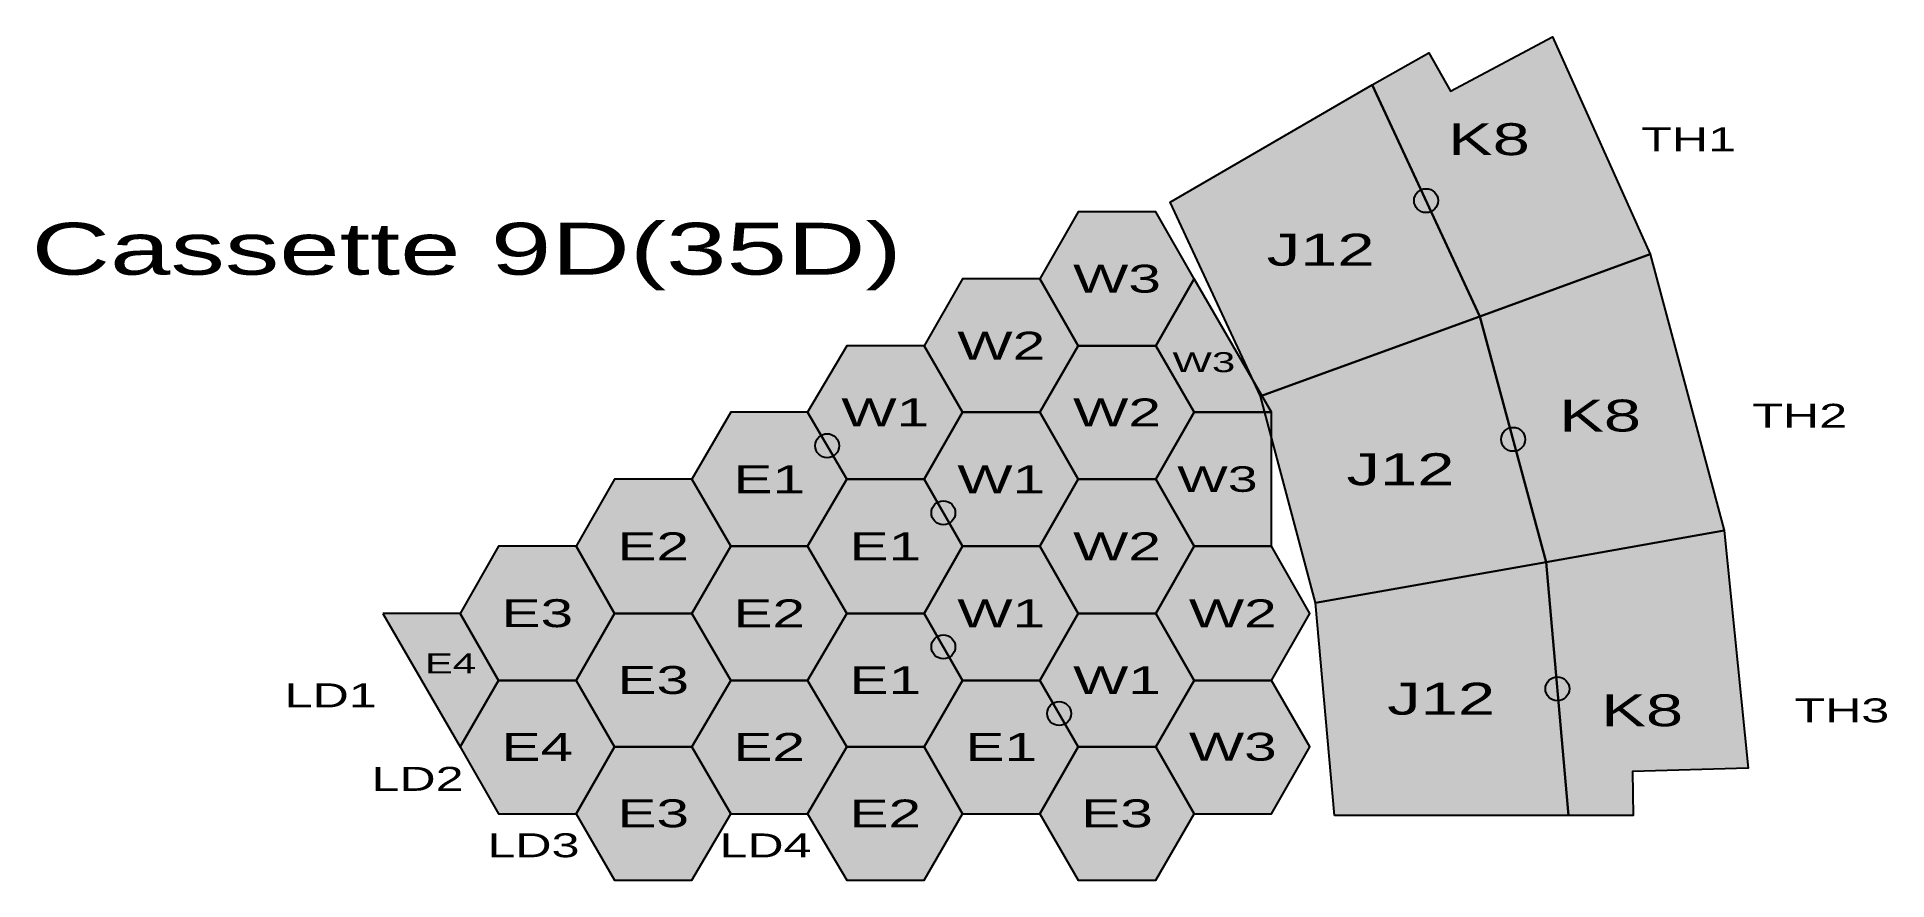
# Model space of a CAD drawing. Header units: metres. Extents: x -88 to 2229, y -81 to 975.
import ezdxf

# ---------------------------------------------------------------- set-up
doc = ezdxf.new("R2010")
doc.units = ezdxf.units.M
for name, color, linetype in [('ENGINES', 7, 'Continuous'), ('SHAPES', 7, 'Continuous'), ('TEXT', 7, 'Continuous')]:
    doc.layers.add(name, color=color, linetype=linetype)
doc.styles.add('BoldStyle', font='arial.ttf', dxfattribs={"width": 1.5})

msp = doc.modelspace()

# ---------------------------------------------------------------- hatches: boundary and pattern name
h = msp.add_hatch(color=122)
h.dxf.hatch_style = 1
h.paths.add_polyline_path([(1719, 625), (1584, 915), (1655, 955), (1682, 907), (1810, 975), (1932, 703)])
h = msp.add_hatch(color=122)
h.dxf.hatch_style = 1
h.paths.add_polyline_path([(1444, 525), (1331, 768), (1584, 915), (1719, 625)])
h = msp.add_hatch(color=244)
h.dxf.hatch_style = 1
edge = h.paths.add_edge_path()
edge.add_arc((1651.5, 770), 15, 0, 360)
h = msp.add_hatch(color=32)
h.dxf.hatch_style = 1
h.paths.add_polyline_path([(1168, 672), (1216, 588), (1313, 588), (1361, 672), (1313, 756), (1216, 756)])
h = msp.add_hatch(color=82)
h.dxf.hatch_style = 1
h.paths.add_polyline_path([(1802, 317), (1719, 625), (1932, 703), (2025, 357)])
h = msp.add_hatch(color=32)
h.dxf.hatch_style = 1
h.paths.add_polyline_path([(1023, 588), (1071, 505), (1168, 505), (1216, 588), (1168, 672), (1071, 672)])
h = msp.add_hatch(color=152)
h.dxf.hatch_style = 1
h.paths.add_polyline_path([(1458, 505), (1361, 672), (1313, 588), (1361, 505)])
h = msp.add_hatch(color=82)
h.dxf.hatch_style = 1
h.paths.add_polyline_path([(1513, 266), (1444, 525), (1719, 625), (1802, 317)])
h = msp.add_hatch(color=32)
h.dxf.hatch_style = 1
h.paths.add_polyline_path([(877, 505), (926, 421), (1023, 421), (1071, 505), (1023, 588), (926, 588)])
h = msp.add_hatch(color=152)
h.dxf.hatch_style = 1
h.paths.add_polyline_path([(1168, 505), (1216, 421), (1313, 421), (1361, 505), (1313, 588), (1216, 588)])
h = msp.add_hatch(color=32)
h.dxf.hatch_style = 1
h.paths.add_polyline_path([(732, 421), (781, 337), (877, 337), (926, 421), (877, 505), (781, 505)])
h = msp.add_hatch(color=152)
h.dxf.hatch_style = 1
h.paths.add_polyline_path([(1023, 421), (1071, 337), (1168, 337), (1216, 421), (1168, 505), (1071, 505)])
h = msp.add_hatch(color=202)
h.dxf.hatch_style = 1
h.paths.add_polyline_path([(1458, 337), (1458, 505), (1361, 505), (1313, 421), (1361, 337)])
h = msp.add_hatch(color=244)
h.dxf.hatch_style = 1
edge = h.paths.add_edge_path()
edge.add_arc((901.5, 463), 15, 0, 360)
h = msp.add_hatch(color=244)
h.dxf.hatch_style = 1
edge = h.paths.add_edge_path()
edge.add_arc((1760.5, 471), 15, 0, 360)
h = msp.add_hatch(color=32)
h.dxf.hatch_style = 1
h.paths.add_polyline_path([(587, 337), (635, 253), (732, 253), (781, 337), (732, 421), (635, 421)])
h = msp.add_hatch(color=152)
h.dxf.hatch_style = 1
h.paths.add_polyline_path([(877, 337), (926, 253), (1023, 253), (1071, 337), (1023, 421), (926, 421)])
h = msp.add_hatch(color=202)
h.dxf.hatch_style = 1
h.paths.add_polyline_path([(1168, 337), (1216, 253), (1313, 253), (1361, 337), (1313, 421), (1216, 421)])
h = msp.add_hatch(color=244)
h.dxf.hatch_style = 1
edge = h.paths.add_edge_path()
edge.add_arc((1047, 379), 15, 0, 360)
h = msp.add_hatch(color=42)
h.dxf.hatch_style = 1
h.paths.add_polyline_path([(1830, 0), (1802, 317), (2025, 357), (2055, 59), (1910, 55), (1911, 0)])
h = msp.add_hatch(color=32)
h.dxf.hatch_style = 1
h.paths.add_polyline_path([(442, 253), (490, 169), (587, 169), (635, 253), (587, 337), (490, 337)])
h = msp.add_hatch(color=152)
h.dxf.hatch_style = 1
h.paths.add_polyline_path([(732, 253), (781, 169), (877, 169), (926, 253), (877, 337), (781, 337)])
h = msp.add_hatch(color=202)
h.dxf.hatch_style = 1
h.paths.add_polyline_path([(1023, 253), (1071, 169), (1168, 169), (1216, 253), (1168, 337), (1071, 337)])
h = msp.add_hatch(color=222)
h.dxf.hatch_style = 1
h.paths.add_polyline_path([(1313, 253), (1361, 169), (1458, 169), (1506, 253), (1458, 337), (1361, 337)])
h = msp.add_hatch(color=42)
h.dxf.hatch_style = 1
h.paths.add_polyline_path([(1537, 0), (1513, 266), (1802, 317), (1830, 0)])
h = msp.add_hatch(color=32)
h.dxf.hatch_style = 1
h.paths.add_polyline_path([(345, 253), (442, 86), (490, 169), (442, 253)])
h = msp.add_hatch(color=152)
h.dxf.hatch_style = 1
h.paths.add_polyline_path([(587, 169), (635, 86), (732, 86), (781, 169), (732, 253), (635, 253)])
h = msp.add_hatch(color=202)
h.dxf.hatch_style = 1
h.paths.add_polyline_path([(877, 169), (926, 86), (1023, 86), (1071, 169), (1023, 253), (926, 253)])
h = msp.add_hatch(color=222)
h.dxf.hatch_style = 1
h.paths.add_polyline_path([(1168, 169), (1216, 86), (1313, 86), (1361, 169), (1313, 253), (1216, 253)])
h = msp.add_hatch(color=244)
h.dxf.hatch_style = 1
edge = h.paths.add_edge_path()
edge.add_arc((1047, 211), 15, 0, 360)
h = msp.add_hatch(color=152)
h.dxf.hatch_style = 1
h.paths.add_polyline_path([(442, 86), (490, 2), (587, 2), (635, 86), (587, 169), (490, 169)])
h = msp.add_hatch(color=202)
h.dxf.hatch_style = 1
h.paths.add_polyline_path([(732, 86), (781, 2), (877, 2), (926, 86), (877, 169), (781, 169)])
h = msp.add_hatch(color=222)
h.dxf.hatch_style = 1
h.paths.add_polyline_path([(1023, 86), (1071, 2), (1168, 2), (1216, 86), (1168, 169), (1071, 169)])
h = msp.add_hatch(color=222)
h.dxf.hatch_style = 1
h.paths.add_polyline_path([(1313, 86), (1361, 2), (1458, 2), (1506, 86), (1458, 169), (1361, 169)])
h = msp.add_hatch(color=244)
h.dxf.hatch_style = 1
edge = h.paths.add_edge_path()
edge.add_arc((1816, 158.5), 15, 0, 360)
h = msp.add_hatch(color=244)
h.dxf.hatch_style = 1
edge = h.paths.add_edge_path()
edge.add_arc((1192, 127.5), 15, 0, 360)
h = msp.add_hatch(color=202)
h.dxf.hatch_style = 1
h.paths.add_polyline_path([(587, 2), (635, -81), (732, -81), (781, 2), (732, 86), (635, 86)])
h = msp.add_hatch(color=222)
h.dxf.hatch_style = 1
h.paths.add_polyline_path([(877, 2), (926, -81), (1023, -81), (1071, 2), (1023, 86), (926, 86)])
h = msp.add_hatch(color=222)
h.dxf.hatch_style = 1
h.paths.add_polyline_path([(1168, 2), (1216, -81), (1313, -81), (1361, 2), (1313, 86), (1216, 86)])

# ---------------------------------------------------------------- linework, layer by layer
at = {"layer": 'ENGINES', "color": 244}
for centre in [(1651.5, 770), (901.5, 463), (1760.5, 471), (1047, 379), (1047, 211), (1816, 158.5), (1192, 127.5)]:
    msp.add_circle(centre, 15, dxfattribs=at)
at = {"layer": 'SHAPES', "color": 250}
for points in [[(1719, 625), (1584, 915), (1655, 955), (1682, 907), (1810, 975), (1932, 703)], [(1444, 525), (1331, 768), (1584, 915), (1719, 625)], [(1168, 672), (1216, 588), (1313, 588), (1361, 672), (1313, 756), (1216, 756)], [(1802, 317), (1719, 625), (1932, 703), (2025, 357)], [(1023, 588), (1071, 505), (1168, 505), (1216, 588), (1168, 672), (1071, 672)], [(1458, 505), (1361, 672), (1313, 588), (1361, 505)], [(1513, 266), (1444, 525), (1719, 625), (1802, 317)], [(877, 505), (926, 421), (1023, 421), (1071, 505), (1023, 588), (926, 588)], [(1168, 505), (1216, 421), (1313, 421), (1361, 505), (1313, 588), (1216, 588)], [(732, 421), (781, 337), (877, 337), (926, 421), (877, 505), (781, 505)], [(1023, 421), (1071, 337), (1168, 337), (1216, 421), (1168, 505), (1071, 505)], [(1458, 337), (1458, 505), (1361, 505), (1313, 421), (1361, 337)], [(587, 337), (635, 253), (732, 253), (781, 337), (732, 421), (635, 421)], [(877, 337), (926, 253), (1023, 253), (1071, 337), (1023, 421), (926, 421)], [(1168, 337), (1216, 253), (1313, 253), (1361, 337), (1313, 421), (1216, 421)], [(1830, 0), (1802, 317), (2025, 357), (2055, 59), (1910, 55), (1911, 0)], [(442, 253), (490, 169), (587, 169), (635, 253), (587, 337), (490, 337)], [(732, 253), (781, 169), (877, 169), (926, 253), (877, 337), (781, 337)], [(1023, 253), (1071, 169), (1168, 169), (1216, 253), (1168, 337), (1071, 337)], [(1313, 253), (1361, 169), (1458, 169), (1506, 253), (1458, 337), (1361, 337)], [(1537, 0), (1513, 266), (1802, 317), (1830, 0)], [(345, 253), (442, 86), (490, 169), (442, 253)], [(587, 169), (635, 86), (732, 86), (781, 169), (732, 253), (635, 253)], [(877, 169), (926, 86), (1023, 86), (1071, 169), (1023, 253), (926, 253)], [(1168, 169), (1216, 86), (1313, 86), (1361, 169), (1313, 253), (1216, 253)], [(442, 86), (490, 2), (587, 2), (635, 86), (587, 169), (490, 169)], [(732, 86), (781, 2), (877, 2), (926, 86), (877, 169), (781, 169)], [(1023, 86), (1071, 2), (1168, 2), (1216, 86), (1168, 169), (1071, 169)], [(1313, 86), (1361, 2), (1458, 2), (1506, 86), (1458, 169), (1361, 169)], [(587, 2), (635, -81), (732, -81), (781, 2), (732, 86), (635, 86)], [(877, 2), (926, -81), (1023, -81), (1071, 2), (1023, 86), (926, 86)], [(1168, 2), (1216, -81), (1313, -81), (1361, 2), (1313, 86), (1216, 86)]]:
    msp.add_lwpolyline(points, close=True, dxfattribs=at)

# ---------------------------------------------------------------- texts
at = {"layer": 'TEXT', "color": 250, "attachment_point": 5, "style": 'BoldStyle'}
for s, insert, char_height in [('K8', (1730.3, 846.7), 40), ('J12', (1519.5, 708.3), 40), ('W3', (1264.5, 672), 35), ('W2', (1119.5, 588.3), 35), ('W3', (1373.2, 567.5), 25), ('W1', (974.3, 504.7), 35), ('W2', (1264.5, 504.7), 35), ('K8', (1869.5, 500.5), 40), ('J12', (1619.5, 433.3), 40), ('E1', (829, 421), 35), ('W1', (1119.5, 421), 35), ('W3', (1390.2, 421), 32), ('E2', (683.7, 337), 35), ('E1', (974.3, 337), 35), ('W2', (1264.5, 337), 35), ('E3', (538.5, 253), 35), ('E2', (829, 253), 35), ('W1', (1119.5, 253), 35), ('W2', (1409.5, 253), 35), ('E4', (429.8, 190.3), 25), ('E3', (683.7, 169.3), 35), ('E1', (974.3, 169.3), 35), ('W1', (1264.5, 169.3), 35), ('J12', (1670.5, 145.8), 40), ('K8', (1922.2, 131.3), 40), ('E4', (538.5, 85.7), 35), ('E2', (829, 85.7), 35), ('E1', (1119.5, 85.7), 35), ('W3', (1409.5, 85.7), 35), ('E3', (683.7, 2.3), 35), ('E2', (974.3, 2.3), 35), ('E3', (1264.5, 2.3), 35)]:
    msp.add_mtext(s, dxfattribs=dict(at, insert=insert, char_height=char_height))
at = {"layer": 'TEXT', "color": 0, "char_height": 30, "attachment_point": 5, "style": 'BoldStyle'}
for s, insert in [('TH1', (1980.3, 846.7)), ('TH2', (2119.5, 500.5)), ('LD1', (279.8, 150.3)), ('LD1', (279.8, 150.3)), ('TH3', (2172.2, 131.3)), ('LD2', (388.5, 45.7)), ('LD2', (388.5, 45.7)), ('LD3', (533.7, -37.7)), ('LD3', (533.7, -37.7)), ('LD4', (824.3, -37.7)), ('LD4', (824.3, -37.7))]:
    msp.add_mtext(s, dxfattribs=dict(at, insert=insert))
at = {"layer": 'TEXT', "color": 8, "insert": (450, 700), "char_height": 65, "attachment_point": 5, "style": 'BoldStyle'}
msp.add_mtext('Cassette 9D(35D)', dxfattribs=at)

doc.saveas('drawing.dxf')
